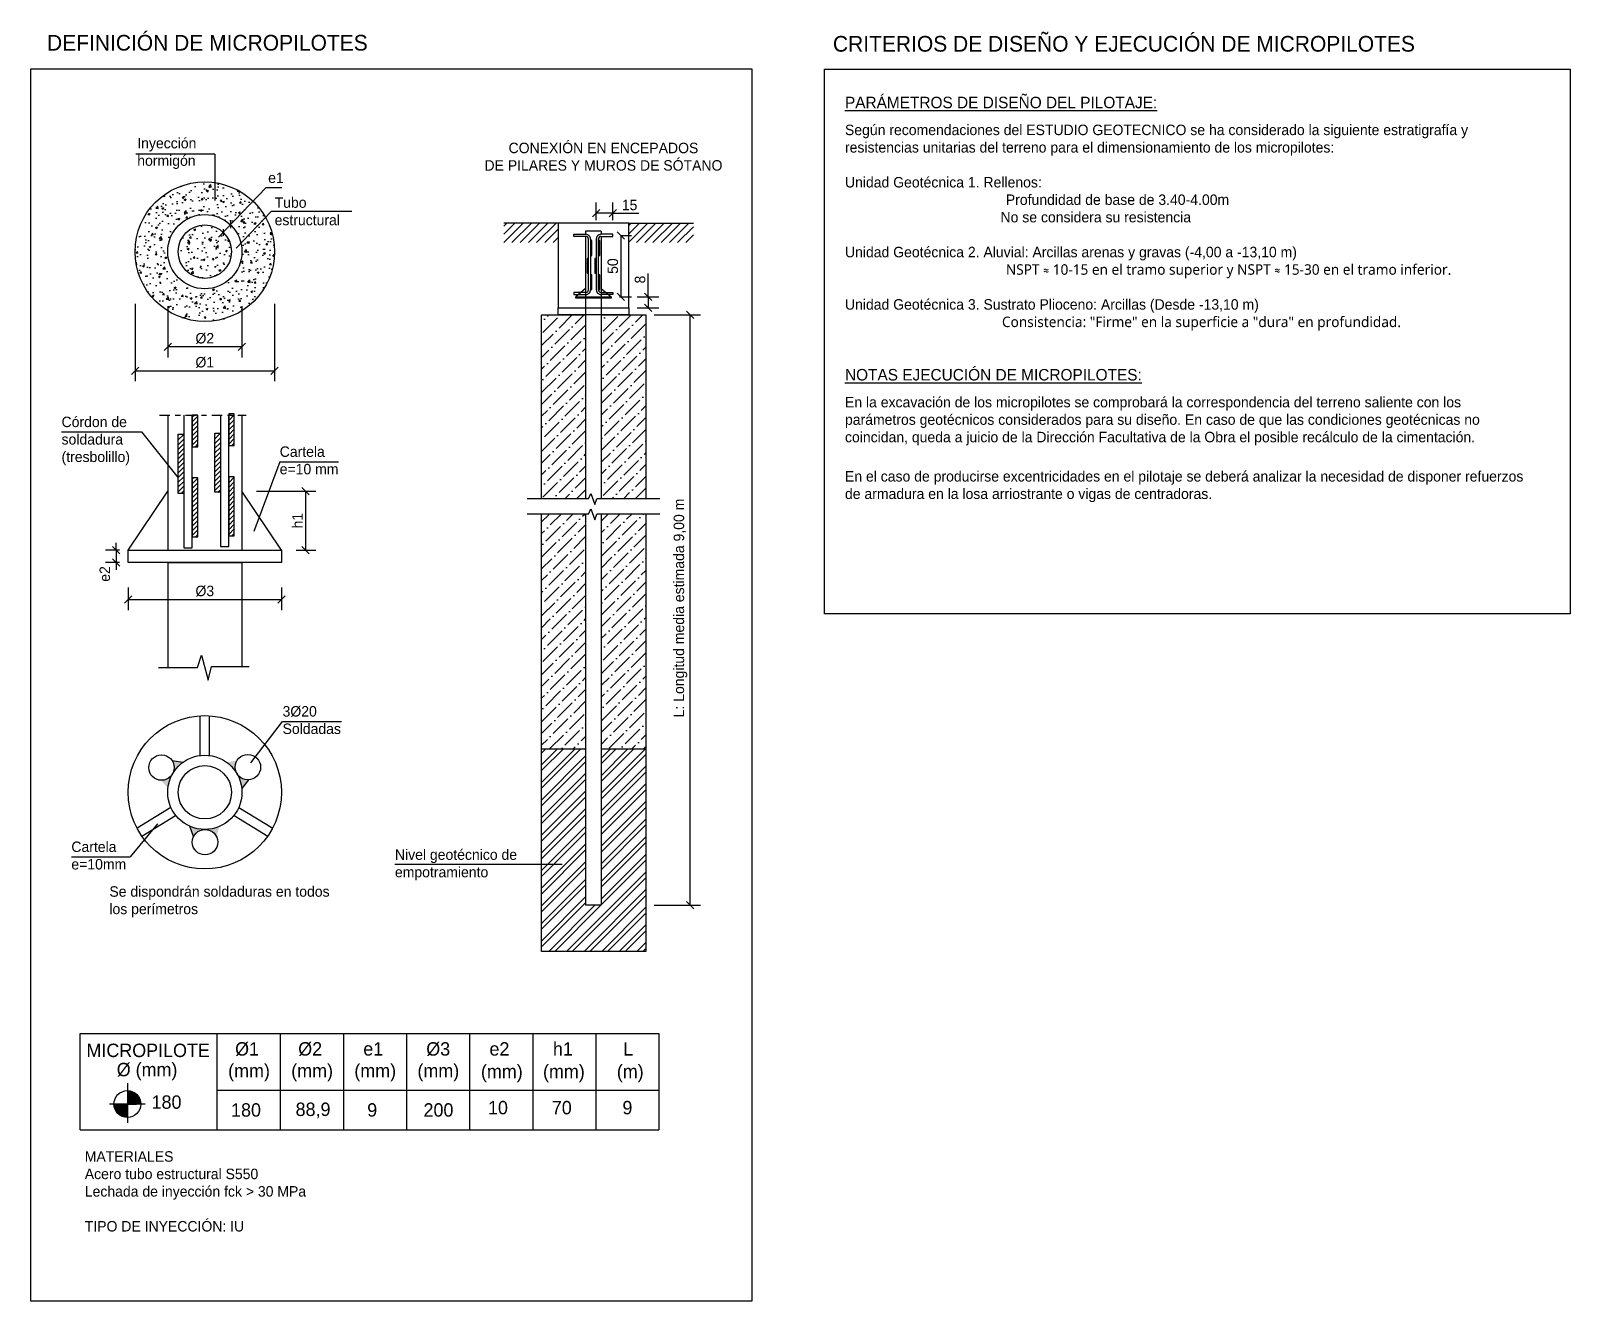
# Model space of a CAD drawing. Header units: millimetres. Extents: x 0.7 to 30.1, y 0.3 to 24.6.
import ezdxf
from ezdxf.enums import TextEntityAlignment as Align

# ---------------------------------------------------------------- set-up
doc = ezdxf.new("R2010")
doc.units = ezdxf.units.MM
doc.linetypes.add('DASHDOT', pattern=[0.4000000000000056, 0.2000000000000028, -0.1000000000000014, 0, -0.1000000000000014])
for name, color, linetype in [('DET-BORDE ESTRUCTURA', 2, 'Continuous'), ('DET-COTAS', 8, 'Continuous'), ('DET-TEXTO', 2, 'Continuous'), ('DET-TEXTO LÍNEA', 8, 'Continuous'), ('DET-TEXTO TÍTULO', 1, 'Continuous'), ('DET-TRAMAS', 8, 'Continuous'), ('EST-TEXTO LEYENDA', 2, 'Continuous'), ('FINO', 8, 'Continuous'), ('texto', 2, 'Continuous')]:
    doc.layers.add(name, color=color, linetype=linetype)
doc.styles.add('CENTURY', font='GOTHIC.TTF')
doc.styles.add('Estructura', font='GOTHIC.TTF', dxfattribs={"height": 0.2})
doc.styles.add('Formato', font='GOTHIC.TTF')
doc.dimstyles.new('cotas formato 1.100', dxfattribs={"dimtxt": 0.2, "dimasz": 0.14, "dimexe": 0.2, "dimexo": 0.16, "dimgap": 0.05, "dimtad": 1, "dimdec": 0, "dimlfac": 100, "dimrnd": 5, "dimzin": 1, "dimtxsty": 'Formato', "dimblk": 'OBLIQUE', "dimcen": -0.05, "dimclrd": 4, "dimclre": 8, "dimclrt": 2, "dimadec": 0, "dimazin": 0, "dimtfac": 1, "dimtdec": 0, "dimtix": 1, "dimtmove": 0, "dimatfit": 2, "dimldrblk": 'OBLIQUE', "dimfxl": 1, "dimarcsym": 0})

# ---------------------------------------------------------------- blocks, each defined once
blk = doc.blocks.new('_Oblique')
at = {"color": 0, "linetype": 'ByBlock', "lineweight": -2}
blk.add_line((-0.5, -0.5), (0.5, 0.5), dxfattribs=at)
blk = doc.blocks.new('*D14')
at = {"layer": 'Defpoints', "color": 0}
for p in [(2.717418213180735, 19.56146127405905), (5.383918569196338, 19.56146127405905), (5.383918569196338, 18.12292145844171)]:
    blk.add_point(p, dxfattribs=at)
at = {"layer": 'DET-COTAS', "color": 8, "lineweight": -2}
for p, q in [((2.717418213180735, 19.40146127405905), (2.717418213180735, 17.92292145844172)), ((5.383918569196338, 19.40146127405905), (5.383918569196338, 17.92292145844172))]:
    blk.add_line(p, q, dxfattribs=at)
at = {"layer": 'DET-COTAS', "color": 4, "lineweight": -2}
blk.add_line((2.717418213180735, 18.12292145844171), (5.383918569196338, 18.12292145844171), dxfattribs=at)
at = {"layer": 'DET-COTAS', "color": 4, "lineweight": -2, "xscale": 0.14, "yscale": 0.14, "zscale": 0.14, "rotation": 180}
blk.add_blockref('_Oblique', (2.717418213180735, 18.12292145844171), dxfattribs=at)
at = {"layer": 'DET-COTAS', "color": 4, "lineweight": -2, "xscale": 0.14, "yscale": 0.14, "zscale": 0.14}
blk.add_blockref('_Oblique', (5.383918569196338, 18.12292145844171), dxfattribs=at)
at = {"layer": 'DET-COTAS', "color": 2, "insert": (4.050668391188536, 18.28420629868645), "char_height": 0.2, "attachment_point": 5, "style": 'Formato'}
blk.add_mtext('%%C1', dxfattribs=at)
blk = doc.blocks.new('*D15')
at = {"layer": 'Defpoints', "color": 0}
for p in [(3.341142094676341, 19.51574858127774), (4.760194687700731, 19.51574858127774), (3.341142094676341, 18.58101083312508)]:
    blk.add_point(p, dxfattribs=at)
at = {"layer": 'DET-COTAS', "color": 8, "lineweight": -2}
for p, q in [((3.341142094676341, 19.35574858127774), (3.341142094676341, 18.38101083312508)), ((4.760194687700731, 19.35574858127774), (4.760194687700731, 18.38101083312508))]:
    blk.add_line(p, q, dxfattribs=at)
at = {"layer": 'DET-COTAS', "color": 4, "lineweight": -2}
blk.add_line((4.760194687700731, 18.58101083312508), (3.341142094676341, 18.58101083312508), dxfattribs=at)
at = {"layer": 'DET-COTAS', "color": 4, "lineweight": -2, "xscale": 0.14, "yscale": 0.14, "zscale": 0.14, "rotation": 180}
blk.add_blockref('_Oblique', (3.341142094676341, 18.58101083312508), dxfattribs=at)
at = {"layer": 'DET-COTAS', "color": 4, "lineweight": -2, "xscale": 0.14, "yscale": 0.14, "zscale": 0.14}
blk.add_blockref('_Oblique', (4.760194687700731, 18.58101083312508), dxfattribs=at)
at = {"layer": 'DET-COTAS', "color": 2, "insert": (4.050668391188536, 18.74229567336982), "char_height": 0.2, "attachment_point": 5, "style": 'Formato'}
blk.add_mtext('%%C2', dxfattribs=at)
blk = doc.blocks.new('*D16')
at = {"layer": 'Defpoints', "color": 0}
for p in [(4.880883257700133, 15.82659911259575), (5.638752079245477, 14.69525834634474), (5.973332527908495, 14.69525834634474)]:
    blk.add_point(p, dxfattribs=at)
at = {"layer": 'DET-COTAS', "color": 8, "lineweight": -2}
for p, q in [((5.040883257700134, 15.82659911259575), (6.173332527908495, 15.82659911259575)), ((5.798752079245478, 14.69525834634474), (6.173332527908495, 14.69525834634474))]:
    blk.add_line(p, q, dxfattribs=at)
at = {"layer": 'DET-COTAS', "color": 4, "lineweight": -2}
blk.add_line((5.973332527908495, 15.82659911259575), (5.973332527908495, 14.69525834634474), dxfattribs=at)
at = {"layer": 'DET-COTAS', "color": 4, "lineweight": -2, "xscale": 0.14, "yscale": 0.14, "zscale": 0.14}
for p, rotation in [((5.973332527908495, 15.82659911259575), 90), ((5.973332527908495, 14.69525834634474), 270)]:
    blk.add_blockref('_Oblique', p, dxfattribs=dict(at, rotation=rotation))
at = {"layer": 'DET-COTAS', "color": 2, "insert": (5.820817232191298, 15.26092872947024), "char_height": 0.2, "attachment_point": 5, "rotation": 90, "style": 'Formato'}
blk.add_mtext('h1', dxfattribs=at)
blk = doc.blocks.new('*D17')
at = {"layer": 'Defpoints', "color": 0}
for p in [(2.583273273130997, 14.14542079197631), (5.518063509246076, 14.14542079197631), (5.518063509246076, 13.75323695482289)]:
    blk.add_point(p, dxfattribs=at)
at = {"layer": 'DET-COTAS', "color": 8, "lineweight": -2}
for p, q in [((2.583273273130997, 13.98542079197631), (2.583273273130997, 13.55323695482289)), ((5.518063509246076, 13.98542079197631), (5.518063509246076, 13.55323695482289))]:
    blk.add_line(p, q, dxfattribs=at)
at = {"layer": 'DET-COTAS', "color": 4, "lineweight": -2}
blk.add_line((2.583273273130997, 13.75323695482289), (5.518063509246076, 13.75323695482289), dxfattribs=at)
at = {"layer": 'DET-COTAS', "color": 4, "lineweight": -2, "xscale": 0.14, "yscale": 0.14, "zscale": 0.14, "rotation": 180}
blk.add_blockref('_Oblique', (2.583273273130997, 13.75323695482289), dxfattribs=at)
at = {"layer": 'DET-COTAS', "color": 4, "lineweight": -2, "xscale": 0.14, "yscale": 0.14, "zscale": 0.14}
blk.add_blockref('_Oblique', (5.518063509246076, 13.75323695482289), dxfattribs=at)
at = {"layer": 'DET-COTAS', "color": 2, "insert": (4.050668391188536, 13.91452179506762), "char_height": 0.2, "attachment_point": 5, "style": 'Formato'}
blk.add_mtext('%%C3', dxfattribs=at)
blk = doc.blocks.new('*D18')
at = {"layer": 'Defpoints', "color": 0}
for p in [(12.15234982592528, 19.53699415318382), (12.15234982592528, 19.32662442142177), (12.52443401260598, 19.32662442142177)]:
    blk.add_point(p, dxfattribs=at)
at = {"layer": 'DET-COTAS', "color": 4, "lineweight": -2}
for q in [(12.52443401260598, 19.98475078132807), (12.52443401260598, 19.32662442142177)]:
    blk.add_line((12.52443401260598, 19.53699415318382), q, dxfattribs=at)
at = {"layer": 'DET-COTAS', "color": 8, "lineweight": -2}
for p, q in [((12.31234982592528, 19.53699415318382), (12.72443401260598, 19.53699415318382)), ((12.31234982592528, 19.32662442142177), (12.72443401260598, 19.32662442142177))]:
    blk.add_line(p, q, dxfattribs=at)
at = {"layer": 'DET-COTAS', "color": 4, "lineweight": -2, "xscale": 0.14, "yscale": 0.14, "zscale": 0.14}
for p, rotation in [((12.52443401260598, 19.53699415318382), 90), ((12.52443401260598, 19.32662442142177), 270)]:
    blk.add_blockref('_Oblique', p, dxfattribs=dict(at, rotation=rotation))
at = {"layer": 'DET-COTAS', "color": 2, "insert": (12.36940342117158, 19.86704173985968), "char_height": 0.2, "attachment_point": 5, "rotation": 90, "style": 'Formato'}
blk.add_mtext('8', dxfattribs=at)
blk = doc.blocks.new('*D19')
at = {"layer": 'Defpoints', "color": 0}
for p in [(12.47958142738434, 19.19162442142269), (13.32386848369697, 19.19162442142269), (12.47958142738434, 7.912463513697598)]:
    blk.add_point(p, dxfattribs=at)
at = {"layer": 'FINO', "color": 8, "lineweight": -2}
for p, q in [((12.63958142738434, 19.19162442142269), (13.52386848369697, 19.19162442142269)), ((12.63958142738434, 7.912463513697598), (13.52386848369697, 7.912463513697598))]:
    blk.add_line(p, q, dxfattribs=at)
at = {"layer": 'FINO', "color": 4, "lineweight": -2}
blk.add_line((13.32386848369697, 7.912463513697598), (13.32386848369697, 19.19162442142269), dxfattribs=at)
at = {"layer": 'FINO', "color": 4, "lineweight": -2, "xscale": 0.14, "yscale": 0.14, "zscale": 0.14}
for p, rotation in [((13.32386848369697, 19.19162442142269), 90), ((13.32386848369697, 7.912463513697598), 270)]:
    blk.add_blockref('_Oblique', p, dxfattribs=dict(at, rotation=rotation))
at = {"layer": 'FINO', "color": 2, "insert": (13.14048982972008, 13.59190883364713), "char_height": 0.2, "attachment_point": 5, "rotation": 90, "style": 'Formato'}
blk.add_mtext('L: Longitud media estimada 9,00 m', dxfattribs=at)
blk = doc.blocks.new('*U13')
at = {"layer": 'texto'}
h = blk.add_hatch(color=256, dxfattribs=at)
edge = h.paths.add_edge_path()
edge.add_arc((-0.4776267217181386, -0.5390231128361621), 0.5942336587273874, 20.26744491899558, 47.455070614884676, ccw=False)
edge.add_line((0.0798155006250454, -0.3331789729787715), (0.1631630211754782, -0.1397062423968123))
edge.add_arc((0.0828009080697712, 0.0899079965734018), 0.2432709764042662, 223.98825133438, 289.28940809995566, ccw=False)
edge.add_arc((0.0828009080696575, 0.0899079965747092), 0.2432709764051725, 162.4733304761149, 223.9882513346201, ccw=False)
edge.add_line((-0.1491766700229391, 0.1631689767990565), (-0.3260718844741177, 0.0678101473405946))
edge.add_arc((-0.5429703868264824, -0.5230566741688563), 0.6294192252254295, 42.08211781206029, 69.84255799902098, ccw=False)
blk.add_line((0.1631630211755919, -0.1397062423966986), (0.0798155006251591, -0.3331789729785441), dxfattribs=at)
blk.add_circle((0.0828009080694301, 0.0899079965740271), 0.2432709764047396, dxfattribs=at)
blk = doc.blocks.new('*U12')
at = {"layer": 'DET-COTAS', "color": 0, "linetype": 'ByBlock', "lineweight": -2, "transparency": 16777216}
blk.add_blockref('*U13', (707.5371544742059, 320.0566358373418), dxfattribs=at)
for p, rotation in [((706.1524587039679, 319.6664192419074), 120), ((707.1827440737114, 318.6623458260855), 239.9999999999999)]:
    blk.add_blockref('*U13', p, dxfattribs=dict(at, rotation=rotation))
blk = doc.blocks.new('*D20')
at = {"layer": 'Defpoints', "color": 0}
for p in [(11.85035744835522, 20.71091894089919), (11.81721805755705, 19.53699415318429), (12.00356773392013, 19.53699415318429)]:
    blk.add_point(p, dxfattribs=at)
at = {"layer": 'DET-COTAS', "color": 4, "lineweight": -2}
blk.add_line((12.00356773392013, 20.71091894089919), (12.00356773392013, 19.53699415318429), dxfattribs=at)
at = {"layer": 'DET-COTAS', "color": 8, "lineweight": -2}
for p, q in [((12.01035744835522, 20.71091894089919), (12.20356773392013, 20.71091894089919)), ((11.97721805755705, 19.53699415318429), (12.20356773392013, 19.53699415318429))]:
    blk.add_line(p, q, dxfattribs=at)
at = {"layer": 'DET-COTAS', "color": 4, "lineweight": -2, "xscale": 0.14, "yscale": 0.14, "zscale": 0.14}
for p, rotation in [((12.00356773392013, 20.71091894089919), 90), ((12.00356773392013, 19.53699415318429), 270)]:
    blk.add_blockref('_Oblique', p, dxfattribs=dict(at, rotation=rotation))
at = {"layer": 'DET-COTAS', "color": 2, "insert": (11.84853714248573, 20.12395654704174), "char_height": 0.2, "attachment_point": 5, "rotation": 90, "style": 'Formato'}
blk.add_mtext('50', dxfattribs=at)
blk = doc.blocks.new('*D21')
at = {"layer": 'Defpoints', "color": 0}
for p in [(11.53168462331769, 21.13832937075572), (11.53168462331769, 20.8403026702873), (11.85035744835522, 20.84030267028706)]:
    blk.add_point(p, dxfattribs=at)
at = {"layer": 'DET-COTAS', "color": 8, "lineweight": -2}
for p, q in [((11.53168462331769, 21.0003026702873), (11.53168462331769, 21.33832937075572)), ((11.85035744835522, 21.00030267028706), (11.85035744835522, 21.33832937075572))]:
    blk.add_line(p, q, dxfattribs=at)
at = {"layer": 'DET-COTAS', "color": 4, "lineweight": -2}
for q in [(11.53168462331769, 21.13832937075572), (12.34718953537107, 21.13832937075572)]:
    blk.add_line((11.85035744835522, 21.13832937075572), q, dxfattribs=at)
at = {"layer": 'DET-COTAS', "color": 4, "lineweight": -2, "xscale": 0.14, "yscale": 0.14, "zscale": 0.14, "rotation": 180}
blk.add_blockref('_Oblique', (11.53168462331769, 21.13832937075572), dxfattribs=at)
at = {"layer": 'DET-COTAS', "color": 4, "lineweight": -2, "xscale": 0.14, "yscale": 0.14, "zscale": 0.14}
blk.add_blockref('_Oblique', (11.85035744835522, 21.13832937075572), dxfattribs=at)
at = {"layer": 'DET-COTAS', "color": 2, "insert": (12.16877349186325, 21.29084466647292), "char_height": 0.2, "attachment_point": 5, "style": 'Formato'}
blk.add_mtext('15', dxfattribs=at)

msp = doc.modelspace()

# ---------------------------------------------------------------- hatches: boundary and pattern name
at = {"layer": 'DET-BORDE ESTRUCTURA'}
h = msp.add_hatch(dxfattribs=at)
h.set_pattern_fill('ANSI31', color=256, scale=0.035, style=0)
h.set_pattern_definition([(45, (370.6520479596971, 0.3645182685530504), (-0.0785772410593551, 0.0785772410593551), [])])
h.paths.add_polyline_path([(10.80234982592492, 20.94662442142167), (9.763644370474141, 20.94662442142167), (9.763644370474141, 20.57424918149795), (10.80234982592492, 20.57424918149795)])
h = msp.add_hatch(dxfattribs=at)
h.set_pattern_fill('ANSI31', color=256, scale=0.035, style=0)
h.set_pattern_definition([(45, (373.5044055404018, 0.3645182685530504), (-0.0785772410593551, 0.0785772410593551), [])])
h.paths.add_polyline_path([(13.38760284846921, 20.94662442142167), (12.15234982592528, 20.94662442142167), (12.15234982592528, 20.57424918149795), (13.38760284846921, 20.57424918149795)])
at = {"layer": 'DET-COTAS'}
h = msp.add_hatch(dxfattribs=at)
h.set_pattern_fill('ANSI31', color=256, scale=0.02)
h.set_pattern_definition([(45, (-703.6045919572166, -306.2661484617515), (-0.0449012806053458, 0.0449012806053458), [])])
h.paths.add_polyline_path([(3.916530514892201, 17.27788866200272), (3.809294741578468, 17.27788866200272), (3.809294741578468, 16.67448060924753), (3.916530514892201, 16.67448060924753)])
h = msp.add_hatch(dxfattribs=at)
h.set_pattern_fill('ANSI31', color=256, scale=0.02)
h.set_pattern_definition([(45, (-702.9067840261062, -306.2453404751991), (-0.0449012806053458, 0.0449012806053458), [])])
h.paths.add_polyline_path([(4.614338446002419, 17.29869664855514), (4.507102672688688, 17.29869664855514), (4.507102672688688, 16.69528859579996), (4.614338446002419, 16.69528859579996)])
h = msp.add_hatch(dxfattribs=at)
h.set_pattern_fill('ANSI31', color=256, scale=0.02)
h.set_pattern_definition([(45, (-703.6045919572166, -307.1579199520487), (-0.0449012806053458, 0.0449012806053458), [])])
h.paths.add_polyline_path([(3.543149024923877, 16.91233868359141), (3.65038479823761, 16.91233868359141), (3.65038479823761, 15.78270911895024), (3.543149024923877, 15.78270911895024)])
h = msp.add_hatch(dxfattribs=at)
h.set_pattern_fill('ANSI31', color=256, scale=0.02)
h.set_pattern_definition([(45, (-702.9067840261062, -307.1371119654963), (-0.0449012806053458, 0.0449012806053458), [])])
h.paths.add_polyline_path([(4.240956956034096, 16.93314667014383), (4.348192729347828, 16.93314667014383), (4.348192729347828, 15.80351710550267), (4.240956956034096, 15.80351710550267)])
h = msp.add_hatch(dxfattribs=at)
h.set_pattern_fill('ANSI31', color=256, scale=0.02)
h.set_pattern_definition([(45, (-703.6045919572166, -307.9915266413681), (-0.0449012806053458, 0.0449012806053458), [])])
h.paths.add_polyline_path([(3.916530514892201, 16.07873199427204), (3.809294741578468, 16.07873199427204), (3.809294741578468, 14.94910242963088), (3.916530514892201, 14.94910242963088)])
h = msp.add_hatch(dxfattribs=at)
h.set_pattern_fill('ANSI31', color=256, scale=0.02)
h.set_pattern_definition([(45, (-702.9067840261062, -307.9707186548157), (-0.0449012806053458, 0.0449012806053458), [])])
h.paths.add_polyline_path([(4.614338446002419, 16.09953998082447), (4.507102672688688, 16.09953998082447), (4.507102672688688, 14.9699104161833), (4.614338446002419, 14.9699104161833)])
at = {"layer": 'DET-TRAMAS'}
h = msp.add_hatch(dxfattribs=at)
h.set_pattern_fill('AR-CONC', color=256, scale=0.002, style=0)
h.set_pattern_definition([(50, (-62.96369394186422, -60.72014246743415), (0.3643693379920081, -0.0318781710778062), [0.0381, -0.4191000000000001]), (355, (-62.96369394186422, -60.72014246743415), (-0.070485651951334, 0.38211328576436), [0.03048, -0.33528]), (100.4509999999998, (-62.93332994186221, -60.72279896743489), (0.2938850033319185, 0.3502333756405838), [0.03238, -0.3561800000000001]), (46.18420000000001, (-62.96369394186422, -60.61854246743511), (0.54215808178426, -0.0840846558654543), [0.057149999999999, -0.6286499999999835]), (96.63559999999964, (-62.91851414186475, -60.62554946743343), (0.4748084689324745, 0.4948511117800985), [0.0485699999999991, -0.5342699999999873]), (351.184, (-62.96369394186422, -60.61854246743511), (0.4748092116278679, 0.4948502357211954), [0.04572, -0.5029200000000001]), (21, (-62.91289394186151, -60.64394246743372), (0.3032297596707666, -0.204531037033525), [0.0381, -0.4191000000000001]), (326, (-62.91289394186151, -60.64394246743372), (0.1236040566952941, 0.3683759322446386), [0.03048, -0.33528]), (71.45140000000002, (-62.88762494186175, -60.66098666743449), (0.426832981540249, 0.1638457154321149), [0.03238, -0.3561800000000001]), (37.5, (-62.96369394186422, -60.72014246743415), (0.0061772065011836, 0.1691100777463062), [0, -0.331216, 0, -0.34036, 0, -0.33655]), (7.499999999999999, (-62.96369394186422, -60.72014246743415), (0.1336393250206115, 0.200361149636239), [0, -0.194056, 0, -0.323596, 0, -0.12827]), (327.5, (-63.07697794186332, -60.72014246743415), (0.2711811903337428, -0.0114574879853469), [0, -0.127, 0, -0.39624, 0, -0.5257800000000002]), (317.5, (-63.12777794186057, -60.72014246743415), (0.2962583627720361, 0.050852982066666), [0, -0.1651, 0, -0.263144, 0, -0.37338])])
h.paths.add_polyline_path([(4.541479078738574, 20.91212729978438), (4.97293644490719, 21.36254490771066, 0.6604328670094388), (2.717418213180735, 20.39974810970293, 1), (5.383918569196338, 20.39974810970293, 0.2045051864109085), (4.97293644490719, 21.36254490771066), (4.541479078738574, 20.91212729978438, -0.2045051864109085), (4.760194687700731, 20.39974810970293, -1), (3.341142094676341, 20.39974810970293, -0.6604328670094329)])
h.paths.add_polyline_path([(4.560194687700003, 20.39974810970293, 1), (3.541142094677069, 20.39974810970293, 1)], flags=17)
h = msp.add_hatch(dxfattribs=at)
h.set_pattern_fill('ANSI31', color=256, scale=0.0081000000000331, style=0)
h.set_pattern_definition([(44.99999999999999, (20.12438889587747, -47.47021423954143), (-0.0181850186452393, 0.0181850186452393), [])])
h.paths.add_polyline_path([(11.4499391934055, 20.61147822191411), (11.42301502852888, 20.61147822191411), (11.42301502852888, 20.32785707844173), (11.4499391934055, 20.32785707844173)])
h = msp.add_hatch(dxfattribs=at)
h.set_pattern_fill('ANSI31', color=256, scale=0.0081000000000331, style=0)
h.set_pattern_definition([(44.99999999999999, (20.27305849066625, -47.47021423954143), (-0.0181850186452393, 0.0181850186452393), [])])
h.paths.add_polyline_path([(11.59860878819427, 20.61147822191411), (11.57168462331765, 20.61147822191411), (11.57168462331765, 20.32785707844173), (11.59860878819427, 20.32785707844173)])
h = msp.add_hatch(dxfattribs=at)
h.set_pattern_fill('ANSI31', color=256, scale=0.0081000000000331, style=0)
h.set_pattern_definition([(44.99999999999999, (20.13838889587852, -48.12265114761853), (-0.0181850186452393, 0.0181850186452393), [])])
h.paths.add_polyline_path([(11.38301502852891, 20.27204563261271), (11.35609086365139, 20.27204563261271), (11.35609086365139, 19.98842448914033), (11.38301502852891, 19.98842448914033)])
h = msp.add_hatch(dxfattribs=at)
h.set_pattern_fill('ANSI31', color=256, scale=0.0081000000000331, style=0)
h.set_pattern_definition([(44.99999999999999, (20.28705849066728, -48.12265114761853), (-0.0181850186452393, 0.0181850186452393), [])])
h.paths.add_polyline_path([(11.53168462331769, 20.27204563261271), (11.50476045844016, 20.27204563261271), (11.50476045844016, 19.98842448914033), (11.53168462331769, 19.98842448914033)])
h = msp.add_hatch(dxfattribs=at)
h.set_pattern_fill('ANSI31', color=256, scale=0.0081000000000331, style=0)
h.set_pattern_definition([(44.99999999999999, (20.12438889587747, -48.12265114761853), (-0.0181850186452393, 0.0181850186452393), [])])
h.paths.add_polyline_path([(11.4499391934055, 19.95904131383699), (11.42301502852888, 19.95904131383699), (11.42301502852888, 19.67542017036462), (11.4499391934055, 19.67542017036462)])
h = msp.add_hatch(dxfattribs=at)
h.set_pattern_fill('ANSI31', color=256, scale=0.0081000000000331, style=0)
h.set_pattern_definition([(44.99999999999999, (20.27305849066625, -48.12265114761853), (-0.0181850186452393, 0.0181850186452393), [])])
h.paths.add_polyline_path([(11.59860878819427, 19.95904131383699), (11.57168462331765, 19.95904131383699), (11.57168462331765, 19.67542017036462), (11.59860878819427, 19.67542017036462)])
h = msp.add_hatch(dxfattribs=at)
h.set_pattern_fill('ANSI36', color=256, scale=0.05, style=0)
h.set_pattern_definition([(45, (-79.09396104395773, -81.30336167478629), (0.0841899011350234, 0.3086963041617522), [0.396875, -0.079375, 0, -0.079375])])
h.paths.add_polyline_path([(11.62584982592352, 15.68079683680921), (12.47958142738434, 15.68079683680921), (12.47958142738434, 19.19162442142338), (11.62584982592352, 19.19162442142247)])
h.paths.add_polyline_path([(10.48690369877522, 15.68079683680921), (11.32884982592304, 15.68079683680921), (11.32884982592304, 19.19162442142155), (10.48690369877522, 19.19162442142247)])
h.paths.add_polyline_path([(11.32884982592304, 15.3880694355797), (10.48690369877522, 15.38806943558016), (10.48690369877522, 10.90116283609186), (12.47958142738434, 10.90116283609186), (12.47958142738343, 15.38806943557925), (11.62584982592352, 15.3880694355797), (11.62584982592352, 10.90116283609186), (11.32884982592304, 10.90116283609186)])
h = msp.add_hatch(dxfattribs=at)
h.set_pattern_fill('ANSI32', color=256, scale=0.025, style=0)
h.set_pattern_definition([(45, (-701.308373651877, -311.230173947632), (-0.1683798022700466, 0.1683798022700467), []), (45, (-701.1961204018771, -311.230173947632), (-0.1683798022700466, 0.1683798022700467), [])])
h.paths.add_polyline_path([(12.47958142738434, 10.90116283609164), (11.62584982592352, 10.90116283609164), (11.62584982592352, 7.912463513697598), (11.32884982592304, 7.912463513697598), (11.32884982592304, 10.90116283609164), (10.48690369877522, 10.90116283609164), (10.48690369877522, 7.031213882518253), (12.47958142738434, 7.031213882518253)])

# ---------------------------------------------------------------- linework, layer by layer
at = {"layer": 'DET-BORDE ESTRUCTURA'}
for p, q in [((10.80234982592492, 20.94662442142167), (9.763644370474141, 20.94662442142167)), ((12.15234982592528, 20.94662442142167), (13.38760284846921, 20.94662442142167)), ((11.10434220349134, 20.69091894089897), (11.10434220349134, 20.73091894089917)), ((11.10434220349134, 20.73091894089917), (11.33301502852873, 20.73091894089917)), ((11.33301502852873, 20.69091894089897), (11.10434220349134, 20.69091894089897)), ((11.32884982592304, 20.79376279854055), (11.32884982592304, 20.73091894089917)), ((11.62584982592352, 20.79376279854055), (11.32884982592304, 20.79376279854055)), ((11.32884982592304, 20.69091894089897), (11.32884982592304, 19.59663480777167)), ((11.38301502852891, 19.67248862310212), (11.38301502852891, 20.64091894089902)), ((11.42301502852888, 20.64091894089902), (11.42301502852888, 19.67248862310212)), ((11.53168462331769, 20.64091894089902), (11.53168462331769, 19.67248862310212)), ((11.57168462331765, 19.67248862310212), (11.57168462331765, 20.64091894089902)), ((11.85035744835522, 20.73091894089917), (11.62168462331738, 20.73091894089917)), ((11.62168462331738, 20.69091894089897), (11.85035744835522, 20.69091894089897)), ((11.62584982592352, 20.79376279854055), (11.62584982592352, 20.73091894089917)), ((11.62584982592352, 20.69091894089897), (11.62584982592352, 19.59663480777167)), ((11.85035744835522, 20.69091894089897), (11.85035744835522, 20.73091894089917)), ((11.33301502852873, 19.62248862310216), (11.10434220349134, 19.62248862310216)), ((11.10434220349134, 19.62248862310216), (11.10434220349134, 19.58248862310197)), ((11.10434220349134, 19.58248862310197), (11.33301502852873, 19.58248862310197)), ((11.32884982592304, 19.69898376683463), (11.14221805755596, 19.53699415318382)), ((11.32884982592304, 19.59663480777167), (11.32884982592304, 15.68079683680921)), ((11.62168462331738, 19.62248862310216), (11.85035744835522, 19.62248862310216)), ((11.85035744835522, 19.58248862310197), (11.62168462331738, 19.58248862310197)), ((11.62584982592352, 19.69898376683463), (11.81721805755705, 19.53699415318382)), ((11.62584982592352, 19.59663480777167), (11.62584982592352, 15.68079683680921)), ((11.85035744835522, 19.62248862310216), (11.85035744835522, 19.58248862310197)), ((10.48690369877522, 19.19162442142155), (11.32884982592304, 19.19162442142155)), ((11.62584982592352, 19.19162442142247), (12.47958142738434, 19.19162442142247)), ((3.341142094676341, 17.27788866200272), (3.341142094676341, 14.69525834634474)), ((4.760194687700731, 17.27788866200272), (4.760194687700731, 14.69525834634474)), ((2.583273273130997, 14.69525834634474), (3.341142094676341, 15.82659911259575)), ((5.518063509246076, 14.69525834634474), (4.760194687700731, 15.82659911259575)), ((11.38636128682947, 15.68079683680921), (10.21080127151026, 15.68079683680921)), ((11.38636128682947, 15.68079683680921), (11.42637471035641, 15.77924905398582)), ((11.42637471035641, 15.77924905398582), (11.50215396416252, 15.57143176041777)), ((11.50215396416252, 15.57143176041777), (11.54207470459414, 15.68079683680921)), ((12.74795961824156, 15.68079683680921), (11.54207470459414, 15.68079683680921)), ((11.38636128683038, 15.3880694355797), (10.21080127151026, 15.3880694355797)), ((11.32884982592304, 15.38806943558016), (11.32884982592304, 7.912463513697598)), ((11.38636128682947, 15.38806943557925), (11.42637471035641, 15.48652165275676)), ((11.42637471035641, 15.48652165275676), (11.50215396416252, 15.27870435918871)), ((11.50215396416252, 15.27870435918871), (11.54207470459505, 15.3880694355797)), ((12.74795961824156, 15.38806943557925), (11.54207470459505, 15.38806943557925)), ((11.62584982592352, 15.38806943558016), (11.62584982592352, 7.912463513697598)), ((3.341142094676341, 14.46411553202902), (4.760194687700731, 14.46411553202902)), ((3.341142094676341, 14.46411553202902), (3.341142094676341, 12.45429312685869)), ((4.760194687700731, 14.46411553202902), (4.760194687700731, 12.47706112998626)), ((3.912425997876653, 12.45429312685869), (3.989642240584089, 12.69297087110849)), ((3.989642240584089, 12.69297087110849), (4.117643742673408, 12.21160784010758)), ((3.165251396791518, 12.45429312685869), (3.912425997876653, 12.45429312685869)), ((4.117643742673408, 12.21160784010758), (4.177644647574651, 12.47706112998626)), ((4.177644647574651, 12.47706112998626), (4.896195882080518, 12.47706112998626)), ((3.960731804435453, 10.77994754296319), (3.960683303058431, 11.53549879805846)), ((4.140604977868861, 10.77994655614734), (4.140668391011786, 11.53549740387994)), ((3.399598254099601, 9.778252586934608), (2.755257371368769, 9.383687111537123)), ((4.702911928873618, 9.780868975722665), (5.348824704101388, 9.388881235827151)), ((3.493544062653199, 9.624862419136072), (2.849261284802195, 9.230201294124166)), ((4.609581167438136, 9.627103805765138), (5.255435525886696, 9.235020606423499)), ((11.62584982592352, 7.912463513697598), (11.32884982592304, 7.912463513697598))]:
    msp.add_line(p, q, dxfattribs=at)
for points in [[(10.80234982592492, 19.32662442142177), (12.15234982592528, 19.32662442142177), (12.15234982592528, 20.94662442142167), (10.80234982592492, 20.94662442142167)], [(11.81721805755705, 19.50999415318379), (11.14221805755596, 19.50999415318379), (11.14221805755596, 19.53699415318382), (11.81721805755705, 19.53699415318382)], [(10.80234982592492, 19.32662442142177), (12.15234982592528, 19.32662442142177), (12.15234982592528, 19.19162442142247), (10.80234982592492, 19.19162442142247)], [(2.583273273130997, 14.69525834634474), (5.518063509246076, 14.69525834634474), (5.518063509246076, 14.46411553202902), (2.583273273130997, 14.46411553202902)]]:
    msp.add_lwpolyline(points, close=True, dxfattribs=at)
for points in [[(10.48690369877522, 15.68079683680921), (10.48690369877522, 19.19162442142155), (11.32884982592304, 19.19162442142155)], [(11.62584982592352, 19.19162442142247), (12.47958142738434, 19.19162442142247), (12.47958142738434, 15.68079683680921)], [(3.650384798237154, 17.27788866200272), (3.650384798237154, 14.74495505398304), (3.809294741578924, 14.74495505398304), (3.809294741578924, 17.27788866200272)], [(4.348192729347373, 17.27788866200272), (4.348192729347373, 14.76576304053547), (4.507102672689143, 14.76576304053547), (4.507102672689143, 17.27788866200272)], [(12.47958142738434, 15.38806943557925), (12.47958142738434, 7.031213882518253), (10.48690369877522, 7.031213882518253), (10.48690369877522, 15.38806943558016)], [(11.62584982592352, 10.90116283609164), (12.47958142738434, 10.90116283609164), (12.47958142738434, 7.031213882518253), (10.48690369877522, 7.031213882518253), (10.48690369877522, 10.90116283609164), (11.32884982592304, 10.90116283609164)]]:
    msp.add_lwpolyline(points, dxfattribs=at)
for centre, radius in [((4.050668391188536, 20.39974810970293), 1.333250178009165), ((4.050668391188536, 20.39974810970293), 0.709526296511922), ((4.050668391188536, 20.39974810970293), 0.509526296511922), ((4.050668391188536, 10.07154928843634), 1.464498675860994), ((4.050668391188536, 10.07154928843634), 0.709526296511922), ((4.050668391188536, 10.07154928843634), 0.509526296511922)]:
    msp.add_circle(centre, radius, dxfattribs=at)
for centre, radius, start, end in [((11.33301502852873, 20.64091894089902), 0.0900000000000319, 359.9999999999218, 89.99999999997395), ((11.33301502852873, 20.64091894089902), 0.0500000000000114, 359.9999999998697, 89.99999999992184), ((11.62168462331738, 20.64091894089902), 0.0900000000000319, 90.00000000002605, 180.0000000000651), ((11.62168462331738, 20.64091894089902), 0.0500000000000114, 90.00000000005211, 180.0000000001302), ((11.33301502852873, 19.67248862310212), 0.0500000000000114, 270.0000000000521, 1.302755e-10), ((11.33301502852873, 19.67248862310212), 0.0900000000000319, 270.000000000026, 7.81653e-11), ((11.62168462331738, 19.67248862310212), 0.0900000000000319, 179.9999999999218, 269.9999999999739), ((11.62168462331738, 19.67248862310212), 0.0500000000000114, 179.9999999998697, 269.9999999999219)]:
    msp.add_arc(centre, radius, start, end, dxfattribs=at)
at = {"layer": 'DET-COTAS', "color": 4}
for p, q in [((2.3539639530195, 14.69525834634518), (2.3539639530195, 14.83525834634506)), ((2.3539639530195, 14.69525834634518), (2.3539639530195, 14.46411553202947)), ((2.3539639530195, 14.46411553202947), (2.3539639530195, 14.32411553202937))]:
    msp.add_line(p, q, dxfattribs=at)
at = {"layer": 'DET-COTAS', "color": 8}
for p, q in [((2.423273273131143, 14.69525834634518), (2.153963953019683, 14.69525834634518)), ((2.423273273131143, 14.46411553202947), (2.153963953019683, 14.46411553202947))]:
    msp.add_line(p, q, dxfattribs=at)
at = {"layer": 'DET-TEXTO'}
for p, q in [((1.668598634316991, 3.62194485638694), (1.668598634316991, 5.464183871586478)), ((1.668598634316991, 5.464183871586478), (9.110459512730527, 5.464183871586478)), ((4.287158993427225, 3.621944856388305), (4.287158993427225, 5.464183871586478)), ((5.492984123253052, 5.464183871586478), (5.492984123254416, 3.621944856389213)), ((6.698809253077513, 5.464183871586478), (6.698809253079787, 3.621944856390123)), ((7.904634382906523, 5.464183871586478), (7.904634382906523, 3.621944856391032)), ((9.110459512730527, 5.464183871586478), (9.110459512731893, 3.621944856391488)), ((9.110459512730527, 5.464183871586478), (12.727934902203, 5.464183871586478)), ((10.31628464255499, 5.464183871586933), (10.31628464255499, 3.621944856392396)), ((10.31628464255499, 5.46418387158557), (10.31628464255499, 3.621944856392396)), ((11.52210977237899, 5.46418387158557), (11.52210977237899, 3.62194485639308)), ((12.727934902203, 5.46418387158557), (12.72793490220436, 3.621944856393761)), ((2.571850963077109, 4.515318898987893), (2.571850963077109, 3.75790738382731)), ((2.571850963077109, 4.327635361005301), (2.571850963077109, 3.881928145592533)), ((4.287158993427225, 4.383586324091462), (9.110459512731438, 4.383586324091462)), ((9.110459512730527, 4.383586324091462), (12.7279349022038, 4.383586324091462)), ((2.913835526276841, 4.115787956434282), (2.22986639987738, 4.115787956434282)), ((2.375916337559998, 4.115787956434282), (2.742670877074658, 4.115787956434282)), ((1.668598634316991, 3.62194485638694), (12.72793490220436, 3.621944856393931))]:
    msp.add_line(p, q, dxfattribs=at)
at = {"layer": 'DET-TEXTO', "const_width": 0.2564884223999999}
for points in [[(2.443606751876528, 4.115787956434282, 0.4142135623717262), (2.571850963077109, 3.987543745235521, 1)], [(2.70009517427769, 4.115787956434282, 0.4142135623717262), (2.571850963077109, 4.244032167633954, 1)]]:
    msp.add_lwpolyline(points, format="xyb", dxfattribs=at)
at = {"layer": 'DET-TEXTO'}
msp.add_circle((2.571850963077109, 4.115787956434282), 0.2564884223999999, dxfattribs=at)
at = {"layer": 'DET-TEXTO LÍNEA'}
for p, q in [((4.243544967919206, 22.26221573653434), (2.73395766914973, 22.26221573653434)), ((4.243544967919206, 22.26221573653434), (4.243544967919206, 21.37525462101518)), ((4.315346510759353, 20.67605741587145), (5.223290402424481, 21.62390058157857)), ((5.223290402424481, 21.62390058157857), (5.519633445272575, 21.62390058157857)), ((4.541479078738574, 20.97721650123626), (4.541479078738574, 20.8470380983325)), ((4.650754212145783, 20.46807148885214), (5.317888064495491, 21.1645223030117)), ((6.862193246962306, 21.1645223030117), (5.317888064495491, 21.1645223030117)), ((4.403130242350471, 20.8327879740335), (4.403130242350471, 20.70260957113065)), ((1.313316958574886, 16.95479055341716), (2.843112837255374, 16.95479055341716)), ((2.843112837255374, 16.95479055341716), (3.543149024923877, 16.07873199427204)), ((5.48242136910312, 16.38620142582236), (4.985971345608503, 15.05318339106848)), ((5.48242136910312, 16.38620142582236), (6.606935903934298, 16.38620142582236)), ((4.928411580413466, 10.63433049911791), (5.536977540074984, 11.42520027467604)), ((5.536977540074984, 11.42520027467604), (6.661492074906162, 11.42520027467604)), ((3.145285244795103, 9.470168459519618), (2.625263759937296, 8.837672443902969)), ((1.500749225106119, 8.837672443902969), (2.625263759937296, 8.837672443902969))]:
    msp.add_line(p, q, dxfattribs=at)
at = {"layer": 'DET-TEXTO LÍNEA', "linetype": 'DASHDOT'}
msp.add_line((3.184428421435313, 17.27788866200272), (4.842965829065632, 17.27788866200272), dxfattribs=at)
at = {"layer": 'DET-TEXTO TÍTULO'}
msp.add_lwpolyline([(0.7252580605986623, 23.8912687294895), (14.50574309723879, 23.8912687294895), (14.50574309724226, 0.3496991668808196), (0.7252580606016751, 0.3496991668808196)], close=True, dxfattribs=at)
at = {"layer": 'DET-TRAMAS'}
for points in [[(11.4499391934055, 20.61147822191456), (11.42301502852888, 20.61147822191456), (11.42301502852888, 20.32785707844219), (11.4499391934055, 20.32785707844219)], [(11.59860878819427, 20.61147822191456), (11.57168462331765, 20.61147822191456), (11.57168462331765, 20.32785707844219), (11.59860878819427, 20.32785707844219)], [(11.38301502852891, 20.27204563261271), (11.35609086365139, 20.27204563261271), (11.35609086365139, 19.98842448914079), (11.38301502852891, 19.98842448914079)], [(11.53168462331769, 20.27204563261271), (11.50476045844016, 20.27204563261271), (11.50476045844016, 19.98842448914079), (11.53168462331769, 19.98842448914079)], [(11.4499391934055, 19.95904131383745), (11.42301502852888, 19.95904131383745), (11.42301502852888, 19.67542017036508), (11.4499391934055, 19.67542017036508)], [(11.59860878819427, 19.95904131383745), (11.57168462331765, 19.95904131383745), (11.57168462331765, 19.67542017036508), (11.59860878819427, 19.67542017036508)]]:
    msp.add_lwpolyline(points, close=True, dxfattribs=at)
at = {"layer": 'EST-TEXTO LEYENDA', "color": 1}
msp.add_lwpolyline([(15.89181849510639, 23.88539227011891), (30.14396755326077, 23.88539227011891), (30.14396755326077, 13.4807140198611), (15.89181849510639, 13.4807140198611)], close=True, dxfattribs=at)
at = {"layer": 'FINO'}
for points in [[(3.916530514892201, 17.27788866200272), (3.809294741578468, 17.27788866200272), (3.809294741578468, 16.67448060924753), (3.916530514892201, 16.67448060924753)], [(4.614338446002419, 17.29869664855514), (4.507102672688688, 17.29869664855514), (4.507102672688688, 16.69528859579996), (4.614338446002419, 16.69528859579996)], [(3.543149024923877, 16.91233868359141), (3.65038479823761, 16.91233868359141), (3.65038479823761, 15.78270911895024), (3.543149024923877, 15.78270911895024)], [(4.240956956034096, 16.93314667014383), (4.348192729347828, 16.93314667014383), (4.348192729347828, 15.80351710550267), (4.240956956034096, 15.80351710550267)], [(3.916530514892201, 16.07873199427204), (3.809294741578468, 16.07873199427204), (3.809294741578468, 14.94910242963088), (3.916530514892201, 14.94910242963088)], [(4.614338446002419, 16.09953998082447), (4.507102672688688, 16.09953998082447), (4.507102672688688, 14.9699104161833), (4.614338446002419, 14.9699104161833)]]:
    msp.add_lwpolyline(points, close=True, dxfattribs=at)
msp.add_lwpolyline([(10.8778736106583, 8.693082228377856), (7.684300297691152, 8.693082228377856)], dxfattribs=at)

# ---------------------------------------------------------------- block references
at = {"layer": 'DET-COTAS', "color": 4, "xscale": 0.14, "yscale": 0.14, "zscale": 0.14}
for p, rotation in [((2.3539639530195, 14.69525834634518), 270), ((2.3539639530195, 14.46411553202947), 90)]:
    msp.add_blockref('_Oblique', p, dxfattribs=dict(at, rotation=rotation))
at = {"layer": 'DET-COTAS', "rotation": 344.3184748881411}
msp.add_blockref('*U12', (-762.9404204968304, -106.4160077585551), dxfattribs=at)

# ---------------------------------------------------------------- texts
at = {"layer": 'DET-COTAS', "color": 2, "insert": (2.140451728964308, 14.24246657905551), "char_height": 0.2, "attachment_point": 5, "rotation": 90, "style": 'Formato'}
msp.add_mtext('e2', dxfattribs=at)
at = {"layer": 'DET-TEXTO', "style": 'Estructura'}
for s, p in [('%%C1', (4.858491559359833, 5.042145721526063)), ('%%C2', (6.064316689187477, 5.042145721526063)), ('e1', (7.270141819013303, 5.042145721526063)), ('%%C3', (8.511078115155838, 5.041388288599514)), ('e2', (9.681589841203447, 5.04138768544764)), ('h1', (10.89416753305403, 5.041387685446729)), ('L', (12.1437829346525, 5.042145118373277)), ('MICROPILOTE', (2.968605956774978, 5.013575219736518)), ('%%c (mm)', (2.947309197134187, 4.647143398094081)), ('(mm)', (4.895900199444156, 4.625261695175972)), ('(mm)', (6.1017253292718, 4.625261695175972)), ('(mm)', (7.307550459097626, 4.625261695175972)), ('(mm)', (8.513375588923452, 4.625261695175972)), ('(mm)', (9.727324478851354, 4.610482661328584)), ('(mm)', (10.91288549842892, 4.610482661327673)), ('(m)', (12.18119157473683, 4.610482661327673)), ('180', (3.319402504392371, 4.025666390496477)), ('180', (4.838416861375377, 3.875266190866491)), ('88,9', (6.119149476225799, 3.887746021429771)), ('9', (7.250067121028847, 3.875266190866491)), ('200', (8.515817067436444, 3.875266190866491)), ('10', (9.652973210902188, 3.919602086104456)), ('70', (10.87294324403564, 3.919602086103546)), ('9', (12.12687785462248, 3.919602086103546))]:
    msp.add_text(s, height=0.256, dxfattribs=at).set_placement(p, align=Align.CENTER)
at = {"layer": 'DET-TEXTO', "color": 1, "char_height": 0.3, "attachment_point": 3, "style": 'CENTURY'}
for s, insert in [('\\pxql;DEFINICIÓN DE MICROPILOTES', (14.77096359952111, 24.54104426738727)), ('\\pxql;CRITERIOS DE DISEÑO Y EJECUCIÓN DE MICROPILOTES', (29.79009330077968, 24.52093147750222))]:
    msp.add_mtext_dynamic_manual_height_columns(s, width=13.73596367339041, gutter_width=12.5, heights=[-0.3940176750509857], dxfattribs=dict(at, insert=insert))
at = {"layer": 'DET-TEXTO'}
for s, width, gutter_width, heights, insert, char_height, attachment_point, style in [('\\pxql;{\\A1;\\H0.88x;\\L\\C1;PARÁMETROS DE DISEÑO DEL PILOTAJE:\\P\\H0.45455x;\\l\\C0; \\P\\pq*;\\H2x;Según recomendaciones del ESTUDIO GEOTECNICO se ha considerado la siguiente estratigrafía y resistencias unitarias del terreno para el dimensionamiento de los micropilotes:\\P\\pql;\\PUnidad Geotécnica 1. Rellenos:\\P^I^I^I Profundidad de base de 3.40-4.00m\\P                                        No se considera su resistencia\\P\\PUnidad Geotécnica 2. Aluvial: Arcillas arenas y gravas (-4,00 a -13,10 m)\\P           ^I^I^I \\A0;\\fSegoe UI|b0|i0|c0|p34;\\H0.99999x;NSPT ≈ 10-15 en el tramo superior y NSPT ≈ 15-30 en el tramo inferior.\\P\\A1;\\fCentury Gothic|b0|i0|c0|p34;\\P\\H1.00001x;Unidad Geotécnica 3. Sustrato Plioceno: Arcillas (Desde -13,10 m)\\P\\pq*;           ^I^I^I\\A0;\\fSegoe UI|b0|i0|c0|p34;\\H0.99999x;Consistencia: "Firme" en la superficie a "dura" en profundidad.\\P\\A1;\\fCentury Gothic|b0|i0|c0|p34;\\H1.00001x;\\P\\pql;\\H0.99999x;\\P\\pq*;\\H1.1x;\\L\\C1;NOTAS EJECUCIÓN DE MICROPILOTES:\\P\\H0.45455x; \\P\\pql;\\H1.99998x;\\l\\C0;En la excavación de los micropilotes se comprobará la correspondencia del terreno saliente con los parámetros geotécnicos considerados para su diseño. En caso de que las condiciones geotécnicas no coincidan, queda a juicio de la Dirección Facultativa de la Obra el posible recálculo de la cimentación.\\P\\Fromans.shx|c0;\\H1.25x;\\W0.95;\\C2;\\P\\fCentury Gothic|b0|i0|c0|p34;\\H0.8x;\\W1;\\C0;En el caso de producirse excentricidades en el pilotaje se deberá analizar la necesidad de disponer refuerzos de armadura en la losa arriostrante o vigas de centradoras.}', 12.92984863842275, 1, [10.14611322981324], (16.28460395967174, 23.35972022419558), 0.25, 1, 'Formato'), ('Inyección\\Phormigón', 9.018641700436547, 12.5, [-0.6257874461817359], (2.75998767674764, 22.57300593414707), 0.2, 1, 'CENTURY'), ('\\pxqc;CONEXIÓN EN ENCEPADOS\\PDE PILARES Y MUROS DE SÓTANO', 4.453278147223953, 12.5, [-0.653659641966916], (9.442586847990693, 22.48101798966886), 0.2, 1, 'CENTURY'), ('e1', 9.018641700436547, 12.5, [-0.2038069340584637], (5.26175887295767, 21.9120768495603), 0.2, 1, 'CENTURY'), ('Tubo \\Pestructural', 9.018641700436547, 12.5, [-0.5472014502605937], (5.385360114664308, 21.43756801868935), 0.2, 1, 'CENTURY'), ('Córdon de soldadura\\P(tresbolillo)', 1.905362246950516, 12.5, [-0.9557217312485837], (1.313316958574886, 17.24801887600402), 0.2, 1, 'CENTURY'), ('Cartela\\Pe=10 mm', 9.018641700436547, 12.5, [-0.5484251076365285], (5.48242136910312, 16.67942974840921), 0.2, 1, 'CENTURY'), ('3%%C20\\P\\pxt6;Soldadas', 9.018641700436547, 12.5, [-0.5519601178336732], (5.536977540074984, 11.71842859726289), 0.2, 1, 'CENTURY'), ('Cartela\\Pe=10mm', 9.018641700436547, 12.5, [-0.5484251076365285], (1.500749225106119, 9.130900766489823), 0.2, 1, 'CENTURY'), ('Nivel geotécnico de empotramiento', 2.925424506385296, 12.5, [-0.6135508724223885], (7.684300297691152, 8.980941827927019), 0.2, 1, 'CENTURY'), ('\\PSe dispondrán soldaduras en todos los perímetros', 4.303680936397539, 12.5, [-0.9553138454566056], (2.227395170468298, 8.610107156240113), 0.2, 1, 'CENTURY'), ('\\pxql;MATERIALES\\PAcero tubo estructural S550   \\PLechada de inyección fck > 30 MPa\\P\\PTIPO DE INYECCIÓN: IU', 12.9674469093366, 12.5, [6.244409801608224], (14.72454026196465, 3.214725347620778), 0.2, 3, 'CENTURY')]:
    msp.add_mtext_dynamic_manual_height_columns(s, width=width, gutter_width=gutter_width, heights=heights, dxfattribs=dict(at, insert=insert, char_height=char_height, attachment_point=attachment_point, style=style))

# ---------------------------------------------------------------- dimensions: what is measured, and where the dimension line sits
at = {"layer": 'DET-COTAS'}
dim = msp.add_linear_dim(base=(11.53168462331769, 21.13832937075572), p1=(11.85035744835522, 20.84030267028706), p2=(11.53168462331769, 20.8403026702873), text='15', dimstyle='cotas formato 1.100', dxfattribs=at)
dim.commit()
dim.dimension.update_dxf_attribs({"geometry": '*D21', "text_midpoint": (12.16877349186325, 21.13832937075572), "dimtype": 160})
for base, p1, p2, text, picture, middle in [((12.00356773392013, 19.53699415318429), (11.85035744835522, 20.71091894089919), (11.81721805755705, 19.53699415318429), '50', '*D20', (11.84853714248573, 20.12395654704174)), ((5.973332527908495, 14.69525834634474), (4.880883257700133, 15.82659911259575), (5.638752079245477, 14.69525834634474), 'h1', '*D16', (5.820817232191298, 15.26092872947024))]:
    dim = msp.add_linear_dim(base=base, p1=p1, p2=p2, angle=90, text=text, dimstyle='cotas formato 1.100', dxfattribs=at)
    dim.commit()
    dim.dimension.update_dxf_attribs({"geometry": picture, "text_midpoint": middle})
dim = msp.add_linear_dim(base=(12.52443401260598, 19.32662442142177), p1=(12.15234982592528, 19.53699415318382), p2=(12.15234982592528, 19.32662442142177), angle=90, text='8', dimstyle='cotas formato 1.100', dxfattribs=at)
dim.commit()
dim.dimension.update_dxf_attribs({"geometry": '*D18', "text_midpoint": (12.52443401260598, 19.86704173985968), "dimtype": 160})
for base, p1, p2, text, picture, middle in [((5.383918569196338, 18.12292145844171), (2.717418213180735, 19.56146127405905), (5.383918569196338, 19.56146127405905), '%%C1', '*D14', (4.050668391188536, 18.28420629868645)), ((3.341142094676341, 18.58101083312508), (4.760194687700731, 19.51574858127774), (3.341142094676341, 19.51574858127774), '%%C2', '*D15', (4.050668391188536, 18.74229567336982)), ((5.518063509246076, 13.75323695482289), (2.583273273130997, 14.14542079197631), (5.518063509246076, 14.14542079197631), '%%C3', '*D17', (4.050668391188536, 13.91452179506762))]:
    dim = msp.add_linear_dim(base=base, p1=p1, p2=p2, text=text, dimstyle='cotas formato 1.100', dxfattribs=at)
    dim.commit()
    dim.dimension.update_dxf_attribs({"geometry": picture, "text_midpoint": middle})
at = {"layer": 'FINO'}
dim = msp.add_linear_dim(base=(13.32386848369697, 19.19162442142269), p1=(12.47958142738434, 7.912463513697598), p2=(12.47958142738434, 19.19162442142269), angle=90, text='L: Longitud media estimada 9,00 m', dimstyle='cotas formato 1.100', override={"dimtxsty": 'Formato'}, dxfattribs=at)
dim.commit()
dim.dimension.update_dxf_attribs({"geometry": '*D19', "text_midpoint": (13.32386848369697, 13.59190883364713), "dimtype": 160})

doc.saveas('drawing.dxf')
